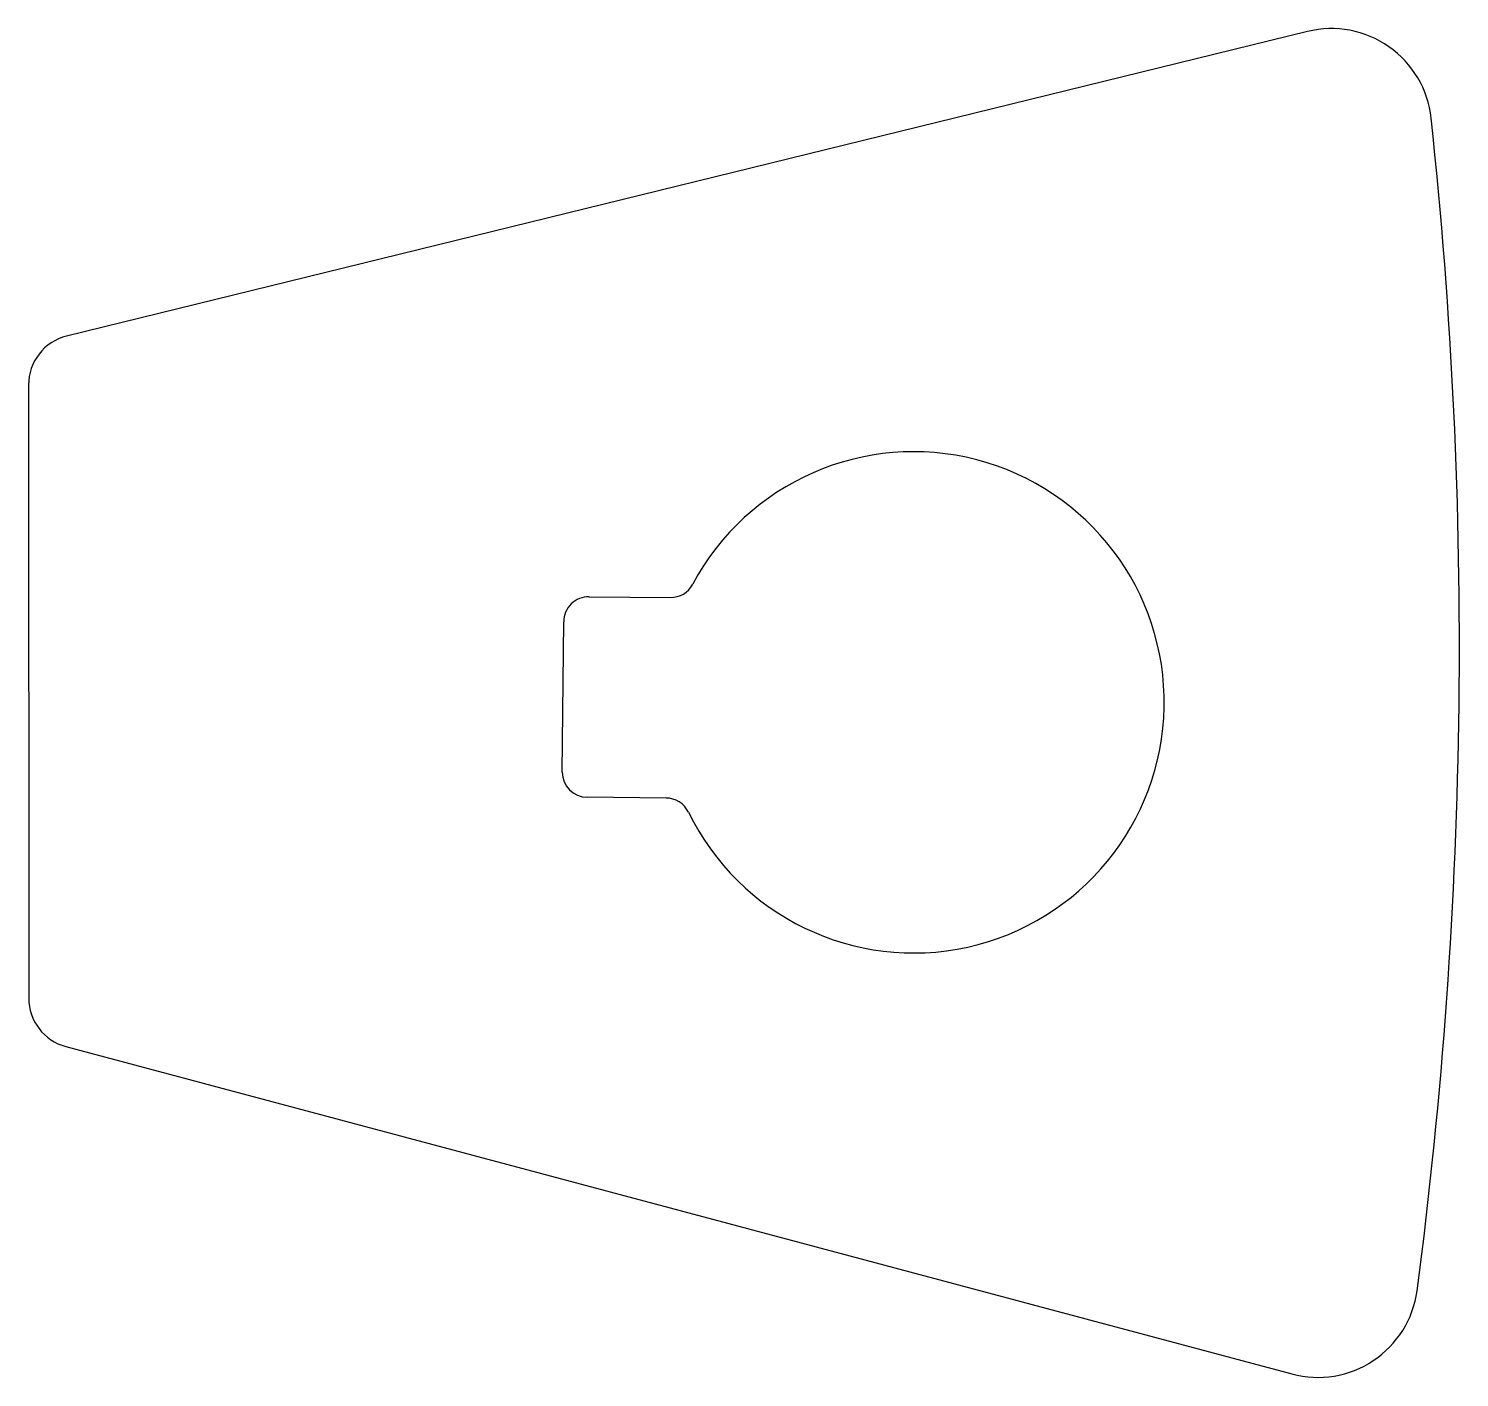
# Model space of a CAD drawing. Extents: x 2922.8 to 2951.3, y 1607.1 to 1634.
import ezdxf

# ---------------------------------------------------------------- set-up
doc = ezdxf.new("R2010")
doc.units = 0
doc.layers.get('0').update_dxf_attribs({"linetype": 'CONTINUOUS'})

msp = doc.modelspace()

# ---------------------------------------------------------------- linework, layer by layer
for p, q in [((2948.292, 1633.951), (2923.526, 1627.875)), ((2922.77, 1626.898), (2922.771, 1614.668)), ((2933.954, 1622.676), (2935.577, 1622.66)), ((2933.419, 1619.176), (2933.449, 1622.176)), ((2935.491, 1618.66), (2933.914, 1618.676)), ((2923.513, 1613.702), (2947.982, 1607.17))]:
    msp.add_line(p, q)
for centre, radius, start, end in [((2948.771, 1632.009), 2, 6.133, 103.871), ((2852.824, 1621.699), 98.5, 352.49316, 6.133), ((2923.77, 1626.906), 1, 104.1043, 180.4379), ((2940.433, 1620.569), 5, 205.9677, 151.894), ((2935.582, 1623.16), 0.5, 269.4267, 331.8933), ((2933.949, 1622.176), 0.5, 89.4292, 179.9881), ((2933.919, 1619.176), 0.5, 179.9881, 269.4301), ((2935.488, 1618.16), 0.5, 25.9681, 89.7439), ((2923.771, 1614.669), 1, 180.0063, 255.0529), ((2948.498, 1609.103), 2, 255.0529, 352.1862)]:
    msp.add_arc(centre, radius, start, end)

doc.saveas('drawing.dxf')
